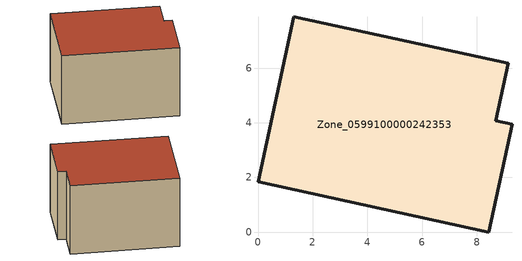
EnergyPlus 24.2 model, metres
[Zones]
Zone_0599100000242353
 floor ground (C_G): 0,1.84 1.3,7.87 9.15,6.18 8.7,4.08 9.29,3.95 8.44,0 z0
 wall outside (C_F): 1.3,7.87 0,1.84 8.44,0 9.29,3.95 8.7,4.08 9.15,6.18 1.3,7.87 z0:5.71
 roof outside (C_R): 0,1.84 8.44,0 9.29,3.95 8.7,4.08 9.15,6.18 1.3,7.87 z5.71
[BUILDING]
Pand.0599100000242353: North Axis=0; Terrain=City; Loads Convergence Tolerance Value=0.04; Temperature Convergence Tolerance Value=0.4; Solar Distribution=FullExterior; Maximum Number of Warmup Days=25; Minimum Number of Warmup Days=1
[Site:Location]
Rotterdam.The.Hague.AP_ZH_NLD Design_Conditions: Latitude=51.96; Longitude=4.45; Time Zone=1; Elevation=-4.5
[SITE:GROUNDTEMPERATURE:BUILDINGSURFACE]
18, 18, 18, 18, 18, 18, 18, 18, 18, 18, 18, 18
[MATERIAL] Thermal Absorptance=0.9; Solar Absorptance=0.7; Visible Absorptance=0.7
Name | Roughness | Thickness | Conductivity | Density | Specific Heat
G.TC.1975-1991 | MediumSmooth | 0.15 | 0.288461 | 540 | 1210
F.TC.1975-1991 | Rough | 0.3 | 0.230769 | 1920 | 840
R.TC.1975-1991 | MediumRough | 0.2 | 0.153846 | 1500 | 1000
[CONSTRUCTION]
C_G: G.TC.1975-1991
C_F: F.TC.1975-1991
C_R: R.TC.1975-1991
[ZONE]
Zone_0599100000242353: Type=1; Multiplier=1; Ceiling Height=Autocalculate; Volume=Autocalculate; Floor Area=autocalculate; Part of Total Floor Area=Yes
[ZONEINFILTRATION:DESIGNFLOWRATE]
Infil_Zone_0599100000242353: Zone or ZoneList or Space or SpaceList=Zone_0599100000242353; Schedule=AlwaysOn; Design Flow Rate Calculation Method=Flow/Area; Flow Rate per Floor Area=0.003; Constant Term Coefficient=1; Temperature Term Coefficient=0; Velocity Term Coefficient=0; Velocity Squared Term Coefficient=0
[HVACTEMPLATE:ZONE:IDEALLOADSAIRSYSTEM]
Zone_0599100000242353: Maximum Heating Supply Air Temperature=50; Minimum Cooling Supply Air Temperature=13; Maximum Heating Supply Air Humidity Ratio=0.0156; Minimum Cooling Supply Air Humidity Ratio=0.0077; Heating Limit=NoLimit; Cooling Limit=NoLimit; Dehumidification Control Type=ConstantSensibleHeatRatio; Cooling Sensible Heat Ratio=0.7; Dehumidification Setpoint=60; Humidification Control Type=None; Humidification Setpoint=30; Outdoor Air Method=None; Outdoor Air Flow Rate per Person=0.00944; Outdoor Air Flow Rate per Zone Floor Area=0; Outdoor Air Flow Rate per Zone=0; Demand Controlled Ventilation Type=None; Outdoor Air Economizer Type=NoEconomizer; Heat Recovery Type=None; Sensible Heat Recovery Effectiveness=0.7; Latent Heat Recovery Effectiveness=0.65
[ZONECONTROL:THERMOSTAT]
ThermostatControl_Zone_0599100000242353: Zone or ZoneList=Zone_0599100000242353; Control Type Schedule=DualSetpointControlType; Control 1=Thermostat_Zone_0599100000242353; Temperature Difference Between Cutout And Setpoint=0
[THERMOSTATSETPOINT:DUALSETPOINT]
Thermostat_Zone_0599100000242353: Heating Setpoint Temperature Schedule=HeatingSetpoint_Zone_0599100000242353; Cooling Setpoint Temperature Schedule=CoolingSetpoint_Zone_0599100000242353
[SCHEDULE:COMPACT]
HeatingSetpoint_Zone_0599100000242353: Through: 12/31, For: AllDays, Until: 24:00, 21
CoolingSetpoint_Zone_0599100000242353: Through: 12/31, For: AllDays, Until: 24:00, 24
DualSetpointControlType: Through: 12/31, For: AllDays, Until: 24:00, 4
AlwaysOn: Through: 12/31, For: AllDays, Until: 24:00, 1
